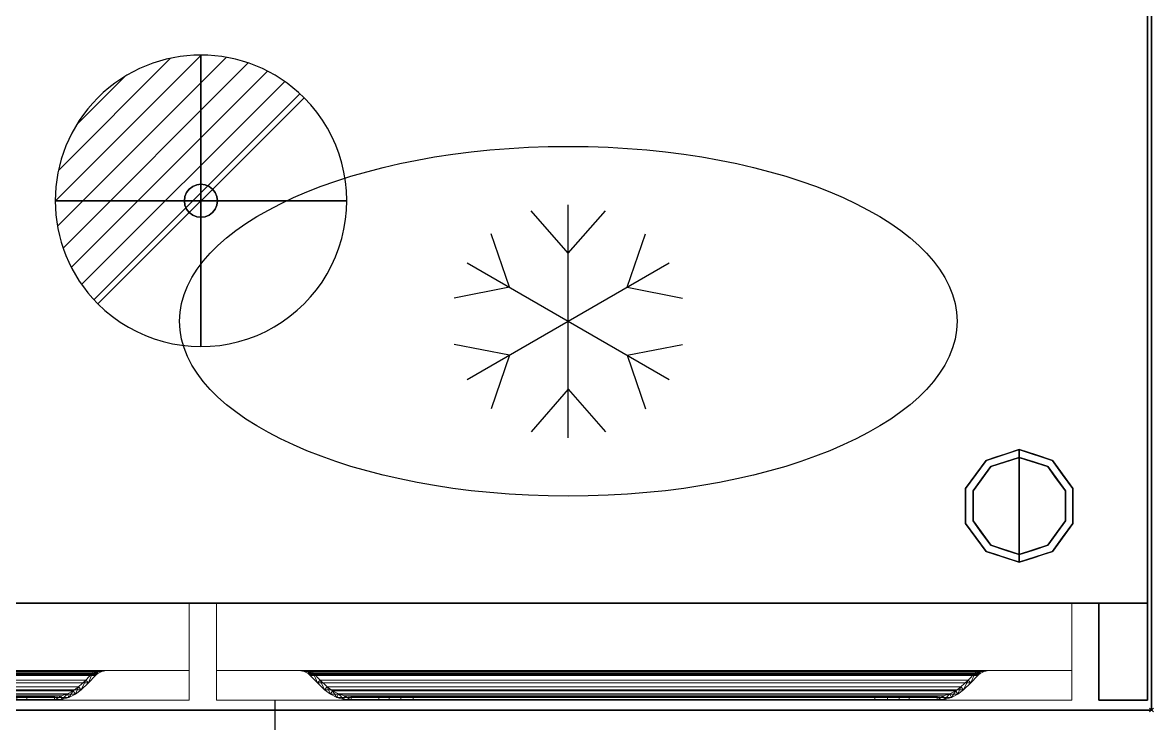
# Model space of a CAD drawing. Header units: millimetres. Extents: x -14 to 2116, y -1098 to 1.
# Drawn here: x 1534 to 2116, y -707 to -346 of the extents above; entities that cross this region are included whole.
import ezdxf

# ---------------------------------------------------------------- set-up
doc = ezdxf.new("R2010")
doc.units = ezdxf.units.MM
doc.header["$PDMODE"] = 3
doc.linetypes.add('NASCOSTA', pattern=[9.525, 6.35, -3.175])
for name, color, linetype in [('IQ_200_2D', 1, 'Continuous'), ('IQ_200_3D', 1, 'Continuous'), ('IQ_204_2D', 7, 'Continuous'), ('IQ_204_3D', 7, 'Continuous'), ('IQ_CON_DRAIN_INT', 7, 'Continuous'), ('IQ_INS_3D', 3, 'Continuous')]:
    doc.layers.add(name, color=color, linetype=linetype)

# ---------------------------------------------------------------- blocks, each defined once
blk = doc.blocks.new('hpp_half_2d')
at = {"layer": 'IQ_204_2D', "linetype": 'NASCOSTA', "ltscale": 10}
for p, q in [((30, 0), (30, -85)), ((410, -85), (410, 0)), ((0, -85), (0, -120)), ((440, -85), (0, -85)), ((440, -120), (440, -85)), ((0, -120), (440, -120)), ((30, -120), (30, -205)), ((410, -205), (410, -120)), ((0, -205), (0, -240)), ((440, -205), (0, -205)), ((440, -240), (440, -205)), ((0, -240), (440, -240))]:
    blk.add_line(p, q, dxfattribs=at)
blk = doc.blocks.new('hpp_half_3d')
at = {"layer": 'IQ_200_3D', "lineweight": 9}
mesh = blk.add_polyface(dxfattribs=at)
corners = [(0, -50, 568.83), (0, -34.6, 626.33), (0, -34.6, 675), (0, 0, 675), (0, 0, 366), (0, -50, 366), (0, -50, 249.83), (0, -34.6, 307.33), (0, -34.6, 356), (0, 0, 356), (0, 0, 47), (0, -50, 47)]
mesh.append_faces([[corners[k] for k in face] for face in [(4, 5, 0, 1), (1, 2, 3, 4), (10, 11, 6, 7), (7, 8, 9, 10)]], dxfattribs={"vtx3": -1})
mesh = blk.add_polyface(dxfattribs=at)
corners = [(440, -50, 366), (0, -50, 366), (0, 0, 366), (440, 0, 366)]
mesh.append_faces([[corners[k] for k in face] for face in [(0, 1, 2, 3)]])
mesh = blk.add_polyface(dxfattribs=at)
corners = [(440, 0, 366), (0, 0, 366), (0, 0, 675), (440, 0, 675)]
mesh.append_faces([[corners[k] for k in face] for face in [(0, 1, 2, 3)]])
mesh = blk.add_polyface(dxfattribs=at)
corners = [(440, 0, 675), (0, 0, 675), (0, -34.6, 675), (440, -34.6, 675)]
mesh.append_faces([[corners[k] for k in face] for face in [(0, 1, 2, 3)]])
mesh = blk.add_polyface(dxfattribs=at)
corners = [(440, -50, 47), (0, -50, 47), (0, 0, 47), (440, 0, 47)]
mesh.append_faces([[corners[k] for k in face] for face in [(0, 1, 2, 3)]])
mesh = blk.add_polyface(dxfattribs=at)
corners = [(440, 0, 47), (0, 0, 47), (0, 0, 356), (440, 0, 356)]
mesh.append_faces([[corners[k] for k in face] for face in [(0, 1, 2, 3)]])
mesh = blk.add_polyface(dxfattribs=at)
corners = [(440, 0, 356), (0, 0, 356), (0, -34.6, 356), (440, -34.6, 356)]
mesh.append_faces([[corners[k] for k in face] for face in [(0, 1, 2, 3)]])
mesh = blk.add_polyface(dxfattribs=at)
corners = [(440, -50, 568.83), (440, -50, 366), (440, 0, 366), (440, 0, 675), (440, -34.6, 675), (440, -34.6, 626.33), (440, -50, 249.83), (440, -50, 47), (440, 0, 47), (440, 0, 356), (440, -34.6, 356), (440, -34.6, 307.33)]
mesh.append_faces([[corners[k] for k in face] for face in [(3, 4, 5, 2), (0, 1, 2, 5), (9, 10, 11, 8), (6, 7, 8, 11)]], dxfattribs={"vtx2": -1})
mesh = blk.add_polyface(dxfattribs=at)
corners = [(440, -34.6, 626.33), (440, -34.6, 675), (0, -34.6, 675), (0, -34.6, 626.33), (48.27, -34.6, 656.6), (47.14, -34.6, 657.73), (44.96, -34.6, 659.62), (42.53, -34.6, 661.17), (39.91, -34.6, 662.35), (400.09, -34.6, 662.35), (397.47, -34.6, 661.17), (395.04, -34.6, 659.62), (392.86, -34.6, 657.73), (391.73, -34.6, 656.6)]
mesh.append_faces([[corners[k] for k in face] for face in [(12, 9, 10, 11)]], dxfattribs={"vtx0": -1})
mesh.append_faces([[corners[k] for k in face] for face in [(13, 0, 9, 12)]], dxfattribs={"vtx0": -1, "vtx1": -1, "vtx2": -1})
mesh.append_faces([[corners[k] for k in face] for face in [(8, 3, 4, 5)]], dxfattribs={"vtx0": -1, "vtx1": -1, "vtx3": -1})
mesh.append_faces([[corners[k] for k in face] for face in [(0, 13, 4, 3), (9, 0, 1)]], dxfattribs={"vtx0": -1, "vtx2": -1})
mesh.append_faces([[corners[k] for k in face] for face in [(2, 3, 8)]], dxfattribs={"vtx1": -1, "vtx2": -1})
mesh.append_faces([[corners[k] for k in face] for face in [(1, 2, 8, 9)]], dxfattribs={"vtx1": -1, "vtx3": -1})
mesh.append_faces([[corners[k] for k in face] for face in [(5, 6, 7, 8)]], dxfattribs={"vtx3": -1})
mesh = blk.add_polyface(dxfattribs=at)
corners = [(440, -34.6, 307.33), (440, -34.6, 356), (0, -34.6, 356), (0, -34.6, 307.33), (48.27, -34.6, 337.6), (47.14, -34.6, 338.73), (44.96, -34.6, 340.62), (42.53, -34.6, 342.17), (39.91, -34.6, 343.35), (400.09, -34.6, 343.35), (397.47, -34.6, 342.17), (395.04, -34.6, 340.62), (392.86, -34.6, 338.73), (391.73, -34.6, 337.6)]
mesh.append_faces([[corners[k] for k in face] for face in [(12, 9, 10, 11)]], dxfattribs={"vtx0": -1})
mesh.append_faces([[corners[k] for k in face] for face in [(13, 0, 9, 12)]], dxfattribs={"vtx0": -1, "vtx1": -1, "vtx2": -1})
mesh.append_faces([[corners[k] for k in face] for face in [(8, 3, 4, 5)]], dxfattribs={"vtx0": -1, "vtx1": -1, "vtx3": -1})
mesh.append_faces([[corners[k] for k in face] for face in [(0, 13, 4, 3), (9, 0, 1)]], dxfattribs={"vtx0": -1, "vtx2": -1})
mesh.append_faces([[corners[k] for k in face] for face in [(2, 3, 8)]], dxfattribs={"vtx1": -1, "vtx2": -1})
mesh.append_faces([[corners[k] for k in face] for face in [(1, 2, 8, 9)]], dxfattribs={"vtx1": -1, "vtx3": -1})
mesh.append_faces([[corners[k] for k in face] for face in [(5, 6, 7, 8)]], dxfattribs={"vtx3": -1})
mesh = blk.add_polyface(dxfattribs=at)
corners = [(440, -34.6, 626.33), (0, -34.6, 626.33), (0, -50, 568.83), (440, -50, 568.83)]
mesh.append_faces([[corners[k] for k in face] for face in [(0, 1, 2, 3)]])
mesh = blk.add_polyface(dxfattribs=at)
corners = [(440, -34.6, 307.33), (0, -34.6, 307.33), (0, -50, 249.83), (440, -50, 249.83)]
mesh.append_faces([[corners[k] for k in face] for face in [(0, 1, 2, 3)]])
mesh = blk.add_polyface(dxfattribs=at)
corners = [(48.27, -37.26, 656.6), (391.73, -37.26, 656.6), (392.27, -36.73, 657.14), (392.86, -36.25, 657.73), (394.95, -35.22, 659.55), (397.4, -34.74, 661.13), (400.09, -34.6, 662.35), (39.91, -34.6, 662.35), (42.6, -34.74, 661.13), (45.05, -35.22, 659.55), (47.14, -36.25, 657.73), (47.73, -36.73, 657.14)]
mesh.append_faces([[corners[k] for k in face] for face in [(8, 5, 6, 7)]], dxfattribs={"vtx0": -1})
mesh.append_faces([[corners[k] for k in face] for face in [(9, 4, 5, 8), (4, 9, 10, 3), (11, 2, 3, 10)]], dxfattribs={"vtx0": -1, "vtx2": -1})
mesh.append_faces([[corners[k] for k in face] for face in [(0, 1, 2, 11)]], dxfattribs={"vtx2": -1})
mesh = blk.add_polyface(dxfattribs=at)
corners = [(39.91, -34.6, 662.35), (42.53, -34.6, 661.17), (44.96, -34.6, 659.62), (47.14, -34.6, 657.73), (47.14, -36.25, 657.73), (45.05, -35.22, 659.55), (42.6, -34.74, 661.13), (47.14, -35.09, 657.73), (41, -34.66, 661.86), (41.02, -34.6, 661.85)]
mesh.append_faces([[corners[k] for k in face] for face in [(7, 2, 3)]], dxfattribs={"vtx0": -1})
mesh.append_faces([[corners[k] for k in face] for face in [(5, 2, 7)]], dxfattribs={"vtx0": -1, "vtx1": -1, "vtx2": -1})
mesh.append_faces([[corners[k] for k in face] for face in [(6, 1, 2), (1, 6, 8)]], dxfattribs={"vtx0": -1, "vtx2": -1})
mesh.append_faces([[corners[k] for k in face] for face in [(5, 6, 2), (9, 1, 8)]], dxfattribs={"vtx1": -1, "vtx2": -1})
mesh.append_faces([[corners[k] for k in face] for face in [(8, 0, 9), (7, 4, 5)]], dxfattribs={"vtx2": -1})
mesh = blk.add_polyface(dxfattribs=at)
corners = [(39.91, -34.6, 343.35), (42.53, -34.6, 342.17), (44.96, -34.6, 340.62), (47.14, -34.6, 338.73), (47.14, -36.25, 338.73), (45.05, -35.22, 340.55), (42.6, -34.74, 342.13), (47.14, -35.09, 338.73), (41, -34.66, 342.86), (41.02, -34.6, 342.85)]
mesh.append_faces([[corners[k] for k in face] for face in [(7, 2, 3)]], dxfattribs={"vtx0": -1})
mesh.append_faces([[corners[k] for k in face] for face in [(5, 2, 7)]], dxfattribs={"vtx0": -1, "vtx1": -1, "vtx2": -1})
mesh.append_faces([[corners[k] for k in face] for face in [(6, 1, 2), (1, 6, 8)]], dxfattribs={"vtx0": -1, "vtx2": -1})
mesh.append_faces([[corners[k] for k in face] for face in [(5, 6, 2), (9, 1, 8)]], dxfattribs={"vtx1": -1, "vtx2": -1})
mesh.append_faces([[corners[k] for k in face] for face in [(8, 0, 9), (7, 4, 5)]], dxfattribs={"vtx2": -1})
mesh = blk.add_polyface(dxfattribs=at)
corners = [(48.27, -37.26, 337.6), (391.73, -37.26, 337.6), (392.27, -36.73, 338.14), (392.86, -36.25, 338.73), (394.95, -35.22, 340.55), (397.4, -34.74, 342.13), (400.09, -34.6, 343.35), (39.91, -34.6, 343.35), (42.6, -34.74, 342.13), (45.05, -35.22, 340.55), (47.14, -36.25, 338.73), (47.73, -36.73, 338.14)]
mesh.append_faces([[corners[k] for k in face] for face in [(8, 5, 6, 7)]], dxfattribs={"vtx0": -1})
mesh.append_faces([[corners[k] for k in face] for face in [(9, 4, 5, 8), (4, 9, 10, 3), (11, 2, 3, 10)]], dxfattribs={"vtx0": -1, "vtx2": -1})
mesh.append_faces([[corners[k] for k in face] for face in [(0, 1, 2, 11)]], dxfattribs={"vtx2": -1})
mesh = blk.add_polyface(dxfattribs=at)
corners = [(47.14, -34.6, 657.73), (48.27, -34.6, 656.6), (49.03, -35.21, 655.84), (49.73, -35.89, 655.14), (53.3, -39.59, 651.57), (57, -43.16, 647.87), (59.67, -45.22, 645.2), (62.68, -46.75, 642.19), (65.92, -47.68, 638.95), (69.28, -48, 635.59), (83.58, -48, 621.29), (83.58, -50, 621.29), (69.28, -50, 635.59), (65.55, -49.65, 639.32), (61.95, -48.61, 642.92), (58.6, -46.91, 646.27), (55.64, -44.62, 649.23), (51.89, -41.01, 652.98), (48.27, -37.26, 656.6), (47.73, -36.73, 657.14), (47.14, -36.25, 657.73)]
mesh.append_faces([[corners[k] for k in face] for face in [(13, 8, 12), (15, 6, 14), (7, 14, 6), (18, 3, 17), (2, 19, 1)]], dxfattribs={"vtx0": -1, "vtx1": -1})
mesh.append_faces([[corners[k] for k in face] for face in [(12, 8, 9), (7, 13, 14), (2, 18, 19), (1, 19, 20)]], dxfattribs={"vtx0": -1, "vtx2": -1})
mesh.append_faces([[corners[k] for k in face] for face in [(5, 6, 15), (7, 8, 13), (4, 5, 16), (15, 16, 5), (3, 4, 17), (16, 17, 4), (2, 3, 18)]], dxfattribs={"vtx1": -1, "vtx2": -1})
mesh.append_faces([[corners[k] for k in face] for face in [(10, 11, 12, 9), (20, 0, 1)]], dxfattribs={"vtx2": -1})
mesh = blk.add_polyface(dxfattribs=at)
corners = [(47.14, -34.6, 338.73), (48.27, -34.6, 337.6), (49.03, -35.21, 336.84), (49.73, -35.89, 336.14), (53.3, -39.59, 332.57), (57, -43.16, 328.87), (59.67, -45.22, 326.2), (62.68, -46.75, 323.19), (65.92, -47.68, 319.95), (69.28, -48, 316.59), (83.58, -48, 302.29), (83.58, -50, 302.29), (69.28, -50, 316.59), (65.55, -49.65, 320.32), (61.95, -48.61, 323.92), (58.6, -46.91, 327.27), (55.64, -44.62, 330.23), (51.89, -41.01, 333.98), (48.27, -37.26, 337.6), (47.73, -36.73, 338.14), (47.14, -36.25, 338.73)]
mesh.append_faces([[corners[k] for k in face] for face in [(13, 8, 12), (15, 6, 14), (7, 14, 6), (2, 19, 1)]], dxfattribs={"vtx0": -1, "vtx1": -1})
mesh.append_faces([[corners[k] for k in face] for face in [(12, 8, 9), (7, 13, 14), (3, 17, 18, 2), (2, 18, 19), (1, 19, 20)]], dxfattribs={"vtx0": -1, "vtx2": -1})
mesh.append_faces([[corners[k] for k in face] for face in [(5, 6, 15), (7, 8, 13), (15, 16, 5), (3, 4, 17)]], dxfattribs={"vtx1": -1, "vtx2": -1})
mesh.append_faces([[corners[k] for k in face] for face in [(4, 5, 16, 17)]], dxfattribs={"vtx1": -1, "vtx3": -1})
mesh.append_faces([[corners[k] for k in face] for face in [(10, 11, 12, 9), (20, 0, 1)]], dxfattribs={"vtx2": -1})
mesh = blk.add_polyface(dxfattribs=at)
corners = [(390.27, -35.89, 655.14), (49.73, -35.89, 655.14), (49.03, -35.21, 655.84), (48.27, -34.6, 656.6), (391.73, -34.6, 656.6), (390.97, -35.21, 655.84)]
mesh.append_faces([[corners[k] for k in face] for face in [(0, 1, 2, 5), (3, 4, 5, 2)]], dxfattribs={"vtx2": -1})
mesh = blk.add_polyface(dxfattribs=at)
corners = [(390.27, -35.89, 336.14), (49.73, -35.89, 336.14), (49.03, -35.21, 336.84), (48.27, -34.6, 337.6), (391.73, -34.6, 337.6), (390.97, -35.21, 336.84)]
mesh.append_faces([[corners[k] for k in face] for face in [(0, 1, 2, 5), (3, 4, 5, 2)]], dxfattribs={"vtx2": -1})
mesh = blk.add_polyface(dxfattribs=at)
corners = [(391.73, -34.6, 656.6), (392.86, -34.6, 657.73), (392.86, -36.25, 657.73), (392.27, -36.73, 657.14), (391.73, -37.26, 656.6), (388.11, -41.01, 652.98), (384.36, -44.62, 649.23), (381.4, -46.91, 646.27), (378.05, -48.61, 642.92), (374.45, -49.65, 639.32), (370.72, -50, 635.59), (356.42, -50, 621.29), (356.42, -48, 621.29), (370.72, -48, 635.59), (374.08, -47.68, 638.95), (377.32, -46.75, 642.19), (380.33, -45.22, 645.2), (383, -43.16, 647.87), (386.7, -39.59, 651.57), (390.27, -35.89, 655.14), (390.97, -35.21, 655.84)]
mesh.append_faces([[corners[k] for k in face] for face in [(17, 7, 16), (3, 0, 2), (0, 3, 20), (18, 6, 17), (7, 17, 6)]], dxfattribs={"vtx0": -1, "vtx1": -1})
mesh.append_faces([[corners[k] for k in face] for face in [(15, 8, 9), (8, 15, 16), (10, 13, 14), (14, 9, 10), (19, 4, 5)]], dxfattribs={"vtx0": -1, "vtx2": -1})
mesh.append_faces([[corners[k] for k in face] for face in [(7, 8, 16), (14, 15, 9), (3, 4, 20), (5, 6, 18), (18, 19, 5), (19, 20, 4)]], dxfattribs={"vtx1": -1, "vtx2": -1})
mesh.append_faces([[corners[k] for k in face] for face in [(0, 1, 2)]], dxfattribs={"vtx2": -1})
mesh.append_faces([[corners[k] for k in face] for face in [(10, 11, 12, 13)]], dxfattribs={"vtx3": -1})
mesh = blk.add_polyface(dxfattribs=at)
corners = [(391.73, -34.6, 337.6), (392.86, -34.6, 338.73), (392.86, -36.25, 338.73), (392.27, -36.73, 338.14), (391.73, -37.26, 337.6), (388.11, -41.01, 333.98), (384.36, -44.62, 330.23), (381.4, -46.91, 327.27), (378.05, -48.61, 323.92), (374.45, -49.65, 320.32), (370.72, -50, 316.59), (356.42, -50, 302.29), (356.42, -48, 302.29), (370.72, -48, 316.59), (374.08, -47.68, 319.95), (377.32, -46.75, 323.19), (380.33, -45.22, 326.2), (383, -43.16, 328.87), (386.7, -39.59, 332.57), (390.27, -35.89, 336.14), (390.97, -35.21, 336.84)]
mesh.append_faces([[corners[k] for k in face] for face in [(17, 7, 16), (3, 0, 2), (0, 3, 20), (7, 17, 6)]], dxfattribs={"vtx0": -1, "vtx1": -1})
mesh.append_faces([[corners[k] for k in face] for face in [(15, 8, 9), (8, 15, 16), (10, 13, 14), (14, 9, 10), (6, 17, 18, 5)]], dxfattribs={"vtx0": -1, "vtx2": -1})
mesh.append_faces([[corners[k] for k in face] for face in [(7, 8, 16), (14, 15, 9), (3, 4, 20), (18, 19, 5)]], dxfattribs={"vtx1": -1, "vtx2": -1})
mesh.append_faces([[corners[k] for k in face] for face in [(4, 5, 19, 20)]], dxfattribs={"vtx1": -1, "vtx3": -1})
mesh.append_faces([[corners[k] for k in face] for face in [(0, 1, 2)]], dxfattribs={"vtx2": -1})
mesh.append_faces([[corners[k] for k in face] for face in [(10, 11, 12, 13)]], dxfattribs={"vtx3": -1})
mesh = blk.add_polyface(dxfattribs=at)
corners = [(392.86, -34.6, 657.73), (395.04, -34.6, 659.62), (397.47, -34.6, 661.17), (400.09, -34.6, 662.35), (397.4, -34.74, 661.13), (394.95, -35.22, 659.55), (392.86, -36.25, 657.73), (399, -34.66, 661.86), (392.86, -35.09, 657.73), (398.98, -34.6, 661.85)]
mesh.append_faces([[corners[k] for k in face] for face in [(1, 8, 0), (8, 5, 6)]], dxfattribs={"vtx0": -1})
mesh.append_faces([[corners[k] for k in face] for face in [(5, 8, 1)]], dxfattribs={"vtx0": -1, "vtx1": -1, "vtx2": -1})
mesh.append_faces([[corners[k] for k in face] for face in [(7, 2, 9)]], dxfattribs={"vtx0": -1, "vtx2": -1})
mesh.append_faces([[corners[k] for k in face] for face in [(1, 2, 4), (7, 4, 2), (4, 5, 1)]], dxfattribs={"vtx1": -1, "vtx2": -1})
mesh.append_faces([[corners[k] for k in face] for face in [(9, 3, 7)]], dxfattribs={"vtx2": -1})
mesh = blk.add_polyface(dxfattribs=at)
corners = [(392.86, -34.6, 338.73), (395.04, -34.6, 340.62), (397.47, -34.6, 342.17), (400.09, -34.6, 343.35), (397.4, -34.74, 342.13), (394.95, -35.22, 340.55), (392.86, -36.25, 338.73), (399, -34.66, 342.86), (392.86, -35.09, 338.73), (398.98, -34.6, 342.85)]
mesh.append_faces([[corners[k] for k in face] for face in [(1, 8, 0), (8, 5, 6)]], dxfattribs={"vtx0": -1})
mesh.append_faces([[corners[k] for k in face] for face in [(5, 8, 1)]], dxfattribs={"vtx0": -1, "vtx1": -1, "vtx2": -1})
mesh.append_faces([[corners[k] for k in face] for face in [(7, 2, 9)]], dxfattribs={"vtx0": -1, "vtx2": -1})
mesh.append_faces([[corners[k] for k in face] for face in [(1, 2, 4), (7, 4, 2), (4, 5, 1)]], dxfattribs={"vtx1": -1, "vtx2": -1})
mesh.append_faces([[corners[k] for k in face] for face in [(9, 3, 7)]], dxfattribs={"vtx2": -1})
mesh = blk.add_polyface(dxfattribs=at)
corners = [(391.73, -37.26, 656.6), (48.27, -37.26, 656.6), (51.89, -41.01, 652.98), (55.64, -44.62, 649.23), (384.36, -44.62, 649.23), (388.11, -41.01, 652.98)]
mesh.append_faces([[corners[k] for k in face] for face in [(0, 1, 2, 5), (3, 4, 5, 2)]], dxfattribs={"vtx2": -1})
mesh = blk.add_polyface(dxfattribs=at)
corners = [(391.73, -37.26, 337.6), (48.27, -37.26, 337.6), (51.89, -41.01, 333.98), (55.64, -44.62, 330.23), (384.36, -44.62, 330.23), (388.11, -41.01, 333.98)]
mesh.append_faces([[corners[k] for k in face] for face in [(0, 1, 2, 5), (3, 4, 5, 2)]], dxfattribs={"vtx2": -1})
mesh = blk.add_polyface(dxfattribs=at)
corners = [(383, -43.16, 647.87), (57, -43.16, 647.87), (53.3, -39.59, 651.57), (49.73, -35.89, 655.14), (390.27, -35.89, 655.14), (386.7, -39.59, 651.57)]
mesh.append_faces([[corners[k] for k in face] for face in [(0, 1, 2, 5), (3, 4, 5, 2)]], dxfattribs={"vtx2": -1})
mesh = blk.add_polyface(dxfattribs=at)
corners = [(383, -43.16, 328.87), (57, -43.16, 328.87), (53.3, -39.59, 332.57), (49.73, -35.89, 336.14), (390.27, -35.89, 336.14), (386.7, -39.59, 332.57)]
mesh.append_faces([[corners[k] for k in face] for face in [(0, 1, 2, 5), (3, 4, 5, 2)]], dxfattribs={"vtx2": -1})
mesh = blk.add_polyface(dxfattribs=at)
corners = [(384.36, -44.62, 649.23), (55.64, -44.62, 649.23), (58.6, -46.91, 646.27), (61.95, -48.61, 642.92), (65.55, -49.65, 639.32), (69.28, -50, 635.59), (370.72, -50, 635.59), (374.45, -49.65, 639.32), (378.05, -48.61, 642.92), (381.4, -46.91, 646.27)]
mesh.append_faces([[corners[k] for k in face] for face in [(7, 4, 5, 6)]], dxfattribs={"vtx0": -1})
mesh.append_faces([[corners[k] for k in face] for face in [(9, 2, 3, 8), (4, 7, 8, 3)]], dxfattribs={"vtx0": -1, "vtx2": -1})
mesh.append_faces([[corners[k] for k in face] for face in [(0, 1, 2, 9)]], dxfattribs={"vtx2": -1})
mesh = blk.add_polyface(dxfattribs=at)
corners = [(384.36, -44.62, 330.23), (55.64, -44.62, 330.23), (58.6, -46.91, 327.27), (61.95, -48.61, 323.92), (65.55, -49.65, 320.32), (69.28, -50, 316.59), (370.72, -50, 316.59), (374.45, -49.65, 320.32), (378.05, -48.61, 323.92), (381.4, -46.91, 327.27)]
mesh.append_faces([[corners[k] for k in face] for face in [(7, 4, 5, 6)]], dxfattribs={"vtx0": -1})
mesh.append_faces([[corners[k] for k in face] for face in [(9, 2, 3, 8), (4, 7, 8, 3)]], dxfattribs={"vtx0": -1, "vtx2": -1})
mesh.append_faces([[corners[k] for k in face] for face in [(0, 1, 2, 9)]], dxfattribs={"vtx2": -1})
mesh = blk.add_polyface(dxfattribs=at)
corners = [(370.72, -48, 635.59), (69.28, -48, 635.59), (65.92, -47.68, 638.95), (62.68, -46.75, 642.19), (59.67, -45.22, 645.2), (57, -43.16, 647.87), (383, -43.16, 647.87), (380.33, -45.22, 645.2), (377.32, -46.75, 642.19), (374.08, -47.68, 638.95)]
mesh.append_faces([[corners[k] for k in face] for face in [(2, 9, 0, 1)]], dxfattribs={"vtx0": -1})
mesh.append_faces([[corners[k] for k in face] for face in [(9, 2, 3, 8), (4, 7, 8, 3)]], dxfattribs={"vtx0": -1, "vtx2": -1})
mesh.append_faces([[corners[k] for k in face] for face in [(5, 6, 7, 4)]], dxfattribs={"vtx2": -1})
mesh = blk.add_polyface(dxfattribs=at)
corners = [(370.72, -48, 316.59), (69.28, -48, 316.59), (65.92, -47.68, 319.95), (62.68, -46.75, 323.19), (59.67, -45.22, 326.2), (57, -43.16, 328.87), (383, -43.16, 328.87), (380.33, -45.22, 326.2), (377.32, -46.75, 323.19), (374.08, -47.68, 319.95)]
mesh.append_faces([[corners[k] for k in face] for face in [(2, 9, 0, 1)]], dxfattribs={"vtx0": -1})
mesh.append_faces([[corners[k] for k in face] for face in [(9, 2, 3, 8), (4, 7, 8, 3)]], dxfattribs={"vtx0": -1, "vtx2": -1})
mesh.append_faces([[corners[k] for k in face] for face in [(5, 6, 7, 4)]], dxfattribs={"vtx2": -1})
mesh = blk.add_polyface(dxfattribs=at)
corners = [(440, -50, 568.83), (0, -50, 568.83), (0, -50, 366), (440, -50, 366)]
mesh.append_faces([[corners[k] for k in face] for face in [(0, 1, 2, 3)]])
mesh = blk.add_polyface(dxfattribs=at)
corners = [(440, -50, 249.83), (0, -50, 249.83), (0, -50, 47), (440, -50, 47)]
mesh.append_faces([[corners[k] for k in face] for face in [(0, 1, 2, 3)]])
mesh = blk.add_polyface(dxfattribs=at)
corners = [(338.74, -48, 613.97), (101.26, -48, 613.97), (94.79, -48, 614.82), (88.76, -48, 617.32), (83.58, -48, 621.29), (69.28, -48, 635.59), (370.72, -48, 635.59), (356.42, -48, 621.29), (351.24, -48, 617.32), (345.21, -48, 614.82)]
mesh.append_faces([[corners[k] for k in face] for face in [(4, 2, 3)]], dxfattribs={"vtx0": -1})
mesh.append_faces([[corners[k] for k in face] for face in [(1, 5, 0)]], dxfattribs={"vtx0": -1, "vtx1": -1})
mesh.append_faces([[corners[k] for k in face] for face in [(6, 7, 0, 5)]], dxfattribs={"vtx1": -1, "vtx2": -1})
mesh.append_faces([[corners[k] for k in face] for face in [(1, 2, 4, 5)]], dxfattribs={"vtx1": -1, "vtx3": -1})
mesh.append_faces([[corners[k] for k in face] for face in [(8, 9, 0, 7)]], dxfattribs={"vtx2": -1})
mesh = blk.add_polyface(dxfattribs=at)
corners = [(338.74, -48, 294.97), (101.26, -48, 294.97), (94.79, -48, 295.82), (88.76, -48, 298.32), (83.58, -48, 302.29), (69.28, -48, 316.59), (370.72, -48, 316.59), (356.42, -48, 302.29), (351.24, -48, 298.32), (345.21, -48, 295.82)]
mesh.append_faces([[corners[k] for k in face] for face in [(4, 2, 3)]], dxfattribs={"vtx0": -1})
mesh.append_faces([[corners[k] for k in face] for face in [(1, 5, 0)]], dxfattribs={"vtx0": -1, "vtx1": -1})
mesh.append_faces([[corners[k] for k in face] for face in [(6, 7, 0, 5)]], dxfattribs={"vtx1": -1, "vtx2": -1})
mesh.append_faces([[corners[k] for k in face] for face in [(1, 2, 4, 5)]], dxfattribs={"vtx1": -1, "vtx3": -1})
mesh.append_faces([[corners[k] for k in face] for face in [(8, 9, 0, 7)]], dxfattribs={"vtx2": -1})
mesh = blk.add_polyface(dxfattribs=at)
corners = [(370.72, -50, 635.59), (69.28, -50, 635.59), (83.58, -50, 621.29), (88.76, -50, 617.32), (94.79, -50, 614.82), (101.26, -50, 613.97), (338.74, -50, 613.97), (345.21, -50, 614.82), (351.24, -50, 617.32), (356.42, -50, 621.29)]
mesh.append_faces([[corners[k] for k in face] for face in [(6, 9, 0, 5)]], dxfattribs={"vtx0": -1, "vtx2": -1})
mesh.append_faces([[corners[k] for k in face] for face in [(1, 2, 5, 0)]], dxfattribs={"vtx1": -1, "vtx2": -1})
mesh.append_faces([[corners[k] for k in face] for face in [(7, 8, 9, 6), (3, 4, 5, 2)]], dxfattribs={"vtx2": -1})
mesh = blk.add_polyface(dxfattribs=at)
corners = [(370.72, -50, 316.59), (69.28, -50, 316.59), (83.58, -50, 302.29), (88.76, -50, 298.32), (94.79, -50, 295.82), (101.26, -50, 294.97), (338.74, -50, 294.97), (345.21, -50, 295.82), (351.24, -50, 298.32), (356.42, -50, 302.29)]
mesh.append_faces([[corners[k] for k in face] for face in [(6, 9, 0, 5)]], dxfattribs={"vtx0": -1, "vtx2": -1})
mesh.append_faces([[corners[k] for k in face] for face in [(1, 2, 5, 0)]], dxfattribs={"vtx1": -1, "vtx2": -1})
mesh.append_faces([[corners[k] for k in face] for face in [(7, 8, 9, 6), (3, 4, 5, 2)]], dxfattribs={"vtx2": -1})
mesh = blk.add_polyface(dxfattribs=at)
corners = [(83.58, -50, 621.29), (83.58, -48, 621.29), (88.76, -48, 617.32), (94.79, -48, 614.82), (101.26, -48, 613.97), (101.26, -50, 613.97), (94.79, -50, 614.82), (88.76, -50, 617.32)]
mesh.append_faces([[corners[k] for k in face] for face in [(2, 7, 0, 1)]], dxfattribs={"vtx0": -1})
mesh.append_faces([[corners[k] for k in face] for face in [(3, 6, 7, 2)]], dxfattribs={"vtx0": -1, "vtx2": -1})
mesh.append_faces([[corners[k] for k in face] for face in [(4, 5, 6, 3)]], dxfattribs={"vtx2": -1})
mesh = blk.add_polyface(dxfattribs=at)
corners = [(83.58, -50, 302.29), (83.58, -48, 302.29), (88.76, -48, 298.32), (94.79, -48, 295.82), (101.26, -48, 294.97), (101.26, -50, 294.97), (94.79, -50, 295.82), (88.76, -50, 298.32)]
mesh.append_faces([[corners[k] for k in face] for face in [(2, 7, 0, 1)]], dxfattribs={"vtx0": -1})
mesh.append_faces([[corners[k] for k in face] for face in [(3, 6, 7, 2)]], dxfattribs={"vtx0": -1, "vtx2": -1})
mesh.append_faces([[corners[k] for k in face] for face in [(4, 5, 6, 3)]], dxfattribs={"vtx2": -1})
mesh = blk.add_polyface(dxfattribs=at)
corners = [(338.74, -48, 613.97), (338.74, -50, 613.97), (101.26, -50, 613.97), (101.26, -48, 613.97)]
mesh.append_faces([[corners[k] for k in face] for face in [(0, 1, 2, 3)]])
mesh = blk.add_polyface(dxfattribs=at)
corners = [(338.74, -48, 294.97), (338.74, -50, 294.97), (101.26, -50, 294.97), (101.26, -48, 294.97)]
mesh.append_faces([[corners[k] for k in face] for face in [(0, 1, 2, 3)]])
mesh = blk.add_polyface(dxfattribs=at)
corners = [(356.42, -48, 621.29), (356.42, -50, 621.29), (351.24, -50, 617.32), (345.21, -50, 614.82), (338.74, -50, 613.97), (338.74, -48, 613.97), (345.21, -48, 614.82), (351.24, -48, 617.32)]
mesh.append_faces([[corners[k] for k in face] for face in [(6, 3, 4, 5)]], dxfattribs={"vtx0": -1})
mesh.append_faces([[corners[k] for k in face] for face in [(7, 2, 3, 6)]], dxfattribs={"vtx0": -1, "vtx2": -1})
mesh.append_faces([[corners[k] for k in face] for face in [(0, 1, 2, 7)]], dxfattribs={"vtx2": -1})
mesh = blk.add_polyface(dxfattribs=at)
corners = [(356.42, -48, 302.29), (356.42, -50, 302.29), (351.24, -50, 298.32), (345.21, -50, 295.82), (338.74, -50, 294.97), (338.74, -48, 294.97), (345.21, -48, 295.82), (351.24, -48, 298.32)]
mesh.append_faces([[corners[k] for k in face] for face in [(6, 3, 4, 5)]], dxfattribs={"vtx0": -1})
mesh.append_faces([[corners[k] for k in face] for face in [(7, 2, 3, 6)]], dxfattribs={"vtx0": -1, "vtx2": -1})
mesh.append_faces([[corners[k] for k in face] for face in [(0, 1, 2, 7)]], dxfattribs={"vtx2": -1})
blk = doc.blocks.new('ice_ref')
at = {"layer": 'IQ_204_2D'}
for p, q in [((0, -60), (0, 60)), ((0, 35), (-19.12, 56.87)), ((0, 35), (19.12, 56.87)), ((-30.31, 17.5), (-39.7, 44.99)), ((30.31, 17.5), (39.7, 44.99)), ((-51.96, -30), (51.96, 30)), ((-51.96, 30), (51.96, -30)), ((-30.31, 17.5), (-58.81, 11.88)), ((30.31, 17.5), (58.81, 11.88)), ((-30.31, -17.5), (-58.81, -11.88)), ((30.31, -17.5), (58.81, -11.88)), ((-30.31, -17.5), (-39.7, -44.99)), ((30.31, -17.5), (39.7, -44.99)), ((0, -35), (-19.12, -56.87)), ((0, -35), (19.12, -56.87))]:
    blk.add_line(p, q, dxfattribs=at)
blk.add_ellipse((0, 0), major_axis=(-200, 0), ratio=0.45, dxfattribs=at)
blk = doc.blocks.new('*X2297')
at = {"color": 0}
for p, q in [((313.993, 2209.039), (321.505, 2216.552)), ((314.108, 2207.74), (322.804, 2216.436)), ((314.158, 2210.619), (319.926, 2216.386)), ((314.399, 2206.617), (323.928, 2216.145)), ((314.821, 2205.625), (324.919, 2215.723)), ((315.101, 2212.976), (317.568, 2215.443)), ((315.354, 2204.743), (325.801, 2215.191)), ((315.985, 2203.96), (326.584, 2214.559))]:
    blk.add_line(p, q, dxfattribs=at)
blk = doc.blocks.new('drain')
blk.add_line((-2.121, -2.121), (2.121, 2.121))
at = {"extrusion": (-1, 0, 0)}
blk.add_line((0, 2.121, -2.121), (0, -2.121, 2.121), dxfattribs=at)
at = {"extrusion": (0, -1, 0)}
blk.add_line((-2.121, 0, -2.121), (2.121, 0, 2.121), dxfattribs=at)
at = {"extrusion": (-1, 0, 0)}
for start, end in [(45, 225), (225, 45)]:
    blk.add_arc((0, 0), 3, start, end, dxfattribs=at)
for start, end in [(45, 225), (225, 45)]:
    blk.add_arc((0, 0), 3, start, end)
at = {"extrusion": (0, -1, 0)}
for start, end in [(45, 225), (225, 45)]:
    blk.add_arc((0, 0), 3, start, end, dxfattribs=at)
at = {"xscale": 0.4000000000000909, "yscale": 0.4000000000000909, "zscale": 0.4000000000000909}
blk.add_blockref('*X2297', (-128.597, -883.621), dxfattribs=at)
at = {"extrusion": (-1, 0, 0), "xscale": 0.3999999999999773, "yscale": 0.3999999999999773, "zscale": 0.3999999999999773}
blk.add_blockref('*X2297', (-128.597, -883.621), dxfattribs=at)
at = {"extrusion": (0, -1, 0), "xscale": 0.4000000000000909, "yscale": 0.4000000000000909, "zscale": 0.4000000000000909}
blk.add_blockref('*X2297', (-128.597, -883.621), dxfattribs=at)
blk = doc.blocks.new('iq_con_drain3d')
at = {"layer": 'IQ_204_3D'}
for points, invisible_edges in [([(-8.5, 0, -40), (-8.21, 2.2, -40), (-7.36, 4.25, -40), (-6.01, 6.01, -40)], 8), ([(6.01, 6.01, -40), (7.36, 4.25, -40), (-6.01, -6.01, -40), (-8.5, 0, -40)], 14), ([(-6.01, 6.01, -40), (-7.36, 4.25, -40), (-7.36, 4.25), (-6.01, 6.01)], 10), ([(0, 8.5, -40), (-6.01, 6.01, -40), (-4.25, 7.36, -40), (-2.2, 8.21, -40)], 1), ([(-4.25, 7.36, -40), (-6.01, 6.01, -40), (-6.01, 6.01), (-4.25, 7.36)], 10), ([(-2.2, 8.21, -40), (-4.25, 7.36, -40), (-4.25, 7.36), (-2.2, 8.21)], 10), ([(0, 8.5, -40), (-2.2, 8.21, -40), (-2.2, 8.21), (0, 8.5)], 10), ([(0, 8.5, -40), (2.2, 8.21, -40), (4.25, 7.36, -40), (6.01, 6.01, -40)], 8), ([(0, 8.5), (2.2, 8.21), (2.2, 8.21, -40), (0, 8.5, -40)], 10), ([(4.25, 7.36, -40), (2.2, 8.21, -40), (2.2, 8.21), (4.25, 7.36)], 10), ([(6.01, 6.01, -40), (4.25, 7.36, -40), (4.25, 7.36), (6.01, 6.01)], 10), ([(7.36, 4.25, -40), (6.01, 6.01, -40), (6.01, 6.01), (7.36, 4.25)], 10), ([(-8.5, 0), (-8.21, 2.2), (-8.21, 2.2, -40), (-8.5, 0, -40)], 2), ([(-8.5, 0, -40), (-6.01, -6.01, -40), (-7.36, -4.25, -40), (-8.21, -2.2, -40)], 1), ([(-8.5, 0, -40), (-8.21, -2.2, -40), (-8.21, -2.2), (-8.5, 0)], 2), ([(-7.36, 4.25, -40), (-8.21, 2.2, -40), (-8.21, 2.2), (-7.36, 4.25)], 10), ([(8.5, 0, -40), (6.01, -6.01, -40), (7.36, 4.25, -40), (8.21, 2.2, -40)], 3), ([(8.5, 0, -40), (8.21, -2.2, -40), (7.36, -4.25, -40), (6.01, -6.01, -40)], 8), ([(8.21, 2.2, -40), (7.36, 4.25, -40), (7.36, 4.25), (8.21, 2.2)], 10), ([(8.5, 0, -40), (8.21, 2.2, -40), (8.21, 2.2), (8.5, 0)], 2), ([(8.5, 0), (8.21, -2.2), (8.21, -2.2, -40), (8.5, 0, -40)], 2), ([(-8.21, -2.2, -40), (-7.36, -4.25, -40), (-7.36, -4.25), (-8.21, -2.2)], 10), ([(-7.36, -4.25, -40), (-6.01, -6.01, -40), (-6.01, -6.01), (-7.36, -4.25)], 10), ([(6.01, -6.01, -40), (7.36, -4.25, -40), (7.36, -4.25), (6.01, -6.01)], 10), ([(7.36, -4.25, -40), (8.21, -2.2, -40), (8.21, -2.2), (7.36, -4.25)], 10), ([(0, -8.5, -40), (-2.2, -8.21, -40), (-4.25, -7.36, -40), (-6.01, -6.01, -40)], 8), ([(-6.01, -6.01, -40), (-4.25, -7.36, -40), (-4.25, -7.36), (-6.01, -6.01)], 10), ([(-4.25, -7.36, -40), (-2.2, -8.21, -40), (-2.2, -8.21), (-4.25, -7.36)], 10), ([(0, -8.5), (-2.2, -8.21), (-2.2, -8.21, -40), (0, -8.5, -40)], 10), ([(4.25, -7.36, -40), (2.2, -8.21, -40), (0, -8.5, -40), (6.01, -6.01, -40)], 4), ([(0, -8.5, -40), (2.2, -8.21, -40), (2.2, -8.21), (0, -8.5)], 10), ([(2.2, -8.21, -40), (4.25, -7.36, -40), (4.25, -7.36), (2.2, -8.21)], 10), ([(4.25, -7.36, -40), (6.01, -6.01, -40), (6.01, -6.01), (4.25, -7.36)], 10)]:
    blk.add_3dface(points, dxfattribs=dict(at, invisible_edges=invisible_edges))

msp = doc.modelspace()

# ---------------------------------------------------------------- linework, layer by layer
at = {"layer": 'IQ_200_2D'}
msp.add_lwpolyline([(0, 0), (2115, 0), (2115, -700), (0, -700)], close=True, dxfattribs=at)
at = {"layer": 'IQ_200_3D'}
for points in [[(2115, -700, 850), (0, -700, 850), (0, 0, 850), (2115, 0, 850)], [(2115, 0, 900), (0, 0, 900), (0, -700, 900), (2115, -700, 900)], [(2113, -645, 150), (2, -645, 150), (2, 0, 150), (2113, 0, 150)], [(2115, -700, 850), (2115, 0, 850), (2115, 0, 900), (2115, -700, 900)], [(2113, -645, 198), (2113, -695, 198), (2088, -695, 198), (2088, -645, 198)], [(2088, -645, 850), (2088, -645, 198), (2088, -695, 198), (2088, -695, 850)], [(2088, -695, 850), (2088, -695, 198), (2113, -695, 198), (2113, -695, 850)], [(2115, -700, 900), (0, -700, 900), (0, -700, 850), (2115, -700, 850)]]:
    msp.add_3dface(points, dxfattribs=at)
for points, invisible_edges in [([(2113, -645, 198), (2113, 0, 850), (2113, -695, 850), (2113, -695, 198)], 1), ([(2113, 0, 150), (2113, 0, 850), (2113, -645, 198), (2113, -645, 150)], 2), ([(27, -645, 198), (2, -645, 198), (2, -645, 150), (2113, -645, 150)], 8), ([(2113, -645, 150), (2113, -645, 198), (2088, -645, 198), (27, -645, 198)], 12), ([(2088, -645, 198), (2088, -645, 850), (27, -645, 850), (27, -645, 198)], 8), ([(2088, -645, 198), (2088, -645, 850), (27, -645, 850), (27, -645, 198)], 4)]:
    msp.add_3dface(points, dxfattribs=dict(at, invisible_edges=invisible_edges))
at = {"layer": 'IQ_204_2D', "linetype": 'NASCOSTA', "ltscale": 10}
msp.add_line((2, -645), (2113, -645), dxfattribs=at)
at = {"layer": 'IQ_204_2D', "color": 7, "linetype": 'NASCOSTA', "ltscale": 10}
msp.add_lwpolyline([(2, 0), (2113, 0), (2113, -645), (2, -645)], close=True, dxfattribs=at)
at = {"layer": 'IQ_204_3D'}
for points, invisible_edges in [([(2047, -570), (2047, -595), (2023.22, -587.27), (2032.31, -574.77)], 2), ([(2047, -566, 25), (2047, -570, 25), (2032.31, -574.77, 25), (2029.95, -571.54, 25)], 4), ([(2038.48, -568.77, 150), (2038.48, -568.77, 150), (2034.92, -569.93, 25), (2029.95, -571.54, 150)], 6), ([(2029.95, -571.54, 25), (2029.95, -571.54, 25), (2029.95, -571.54, 150), (2034.92, -569.93, 25)], 6), ([(2038.48, -568.77, 150), (2038.48, -568.77, 150), (2039.88, -568.31, 25), (2034.92, -569.93, 25)], 11), ([(2038.48, -568.77, 150), (2038.48, -568.77, 150), (2047, -566, 150), (2039.88, -568.31, 25)], 13), ([(2039.65, -572.39, 25), (2039.65, -572.39, 25), (2047, -570, 25), (2039.87, -572.32)], 13), ([(2047, -570, 25), (2047, -570, 25), (2047, -570), (2039.87, -572.32)], 9), ([(2047, -566, 150), (2047, -566, 150), (2047, -566, 25), (2039.88, -568.31, 25)], 9), ([(2055.52, -568.77, 150), (2055.52, -568.77, 25), (2047, -566, 25), (2047, -566, 150)], 1), ([(2047, -566, 25), (2064.05, -571.54, 25), (2061.69, -574.77, 25), (2047, -570, 25)], 2), ([(2047, -570), (2047, -570, 25), (2054.35, -572.39, 25), (2054.35, -572.39)], 4), ([(2070.78, -587.27), (2047, -595), (2047, -570), (2061.69, -574.77)], 1), ([(2064.05, -571.54, 25), (2055.52, -568.77, 25), (2055.52, -568.77, 150), (2064.05, -571.54, 150)], 10), ([(2029.95, -571.54, 25), (2032.31, -574.77, 25), (2023.22, -587.27, 25), (2019.42, -586.04, 25)], 5), ([(2024.69, -578.79, 150), (2029.95, -571.54, 150), (2029.95, -571.54, 25), (2024.69, -578.79, 25)], 10), ([(2032.31, -574.77, 25), (2032.31, -574.77), (2027.76, -581.02), (2027.76, -581.02, 25)], 5), ([(2039.87, -572.32), (2039.87, -572.32), (2032.31, -574.77), (2039.65, -572.39, 25)], 13), ([(2032.31, -574.77, 25), (2032.31, -574.77, 25), (2039.65, -572.39, 25), (2032.31, -574.77)], 13), ([(2054.35, -572.39), (2054.35, -572.39, 25), (2061.69, -574.77, 25), (2061.69, -574.77)], 5), ([(2064.05, -571.54, 25), (2074.58, -586.04, 25), (2070.78, -587.27, 25), (2061.69, -574.77, 25)], 10), ([(2061.69, -574.77), (2061.69, -574.77, 25), (2066.24, -581.02, 25), (2066.24, -581.02)], 5), ([(2064.05, -571.54, 150), (2069.31, -578.79, 150), (2069.31, -578.79, 25), (2064.05, -571.54, 25)], 10), ([(2024.69, -578.79, 25), (2019.42, -586.04, 25), (2019.42, -586.04, 150), (2024.69, -578.79, 150)], 10), ([(2027.76, -581.02, 25), (2027.76, -581.02), (2023.22, -587.27), (2023.22, -587.27, 25)], 5), ([(2066.24, -581.02), (2066.24, -581.02, 25), (2070.78, -587.27, 25), (2070.78, -587.27)], 5), ([(2069.31, -578.79, 150), (2074.58, -586.04, 150), (2074.58, -586.04, 25), (2069.31, -578.79, 25)], 10), ([(2019.42, -595, 150), (2019.42, -586.04, 150), (2019.42, -586.04, 25), (2019.42, -595, 25)], 10), ([(2019.42, -586.04, 25), (2023.22, -587.27, 25), (2023.22, -602.73, 25), (2019.42, -603.96, 25)], 5), ([(2023.22, -587.27), (2023.22, -595), (2023.22, -602.73, 25), (2023.22, -595, 25)], 10), ([(2023.22, -595, 25), (2023.22, -595, 25), (2023.22, -587.27, 25), (2023.22, -587.27)], 13), ([(2023.22, -587.27), (2023.22, -587.27), (2047, -595), (2023.22, -602.73)], 6), ([(2047, -595), (2047, -595), (2070.78, -587.27), (2070.78, -602.73)], 11), ([(2074.58, -586.04, 25), (2074.58, -603.96, 25), (2070.78, -602.73, 25), (2070.78, -587.27, 25)], 10), ([(2070.78, -587.27), (2070.78, -587.27, 25), (2070.78, -595, 25), (2070.78, -595)], 5), ([(2074.58, -595, 25), (2074.58, -586.04, 25), (2074.58, -586.04, 150), (2074.58, -595, 150)], 10), ([(2019.42, -595, 25), (2019.42, -603.96, 25), (2019.42, -603.96, 150), (2019.42, -595, 150)], 10), ([(2023.22, -602.73, 25), (2023.22, -602.73, 25), (2023.22, -595), (2023.22, -602.73)], 11), ([(2023.22, -602.73), (2047, -595), (2047, -620), (2032.31, -615.23)], 1), ([(2047, -620), (2047, -595), (2070.78, -602.73), (2061.69, -615.23)], 2), ([(2070.78, -595), (2070.78, -595, 25), (2070.78, -602.73, 25), (2070.78, -602.73)], 5), ([(2074.58, -603.96, 25), (2074.58, -595, 25), (2074.58, -595, 150), (2074.58, -603.96, 150)], 10), ([(2023.22, -602.73, 25), (2032.31, -615.23, 25), (2029.95, -618.46, 25), (2019.42, -603.96, 25)], 10), ([(2019.42, -603.96, 25), (2024.69, -611.21, 25), (2024.69, -611.21, 150), (2019.42, -603.96, 150)], 10), ([(2023.22, -602.73, 25), (2023.22, -602.73), (2027.76, -608.98), (2027.76, -608.98, 25)], 5), ([(2070.78, -602.73, 25), (2074.58, -603.96, 25), (2064.05, -618.46, 25), (2061.69, -615.23, 25)], 5), ([(2066.24, -608.98), (2070.78, -602.73), (2070.78, -602.73, 25), (2066.24, -608.98, 25)], 10), ([(2074.58, -603.96, 150), (2069.31, -611.21, 150), (2069.31, -611.21, 25), (2074.58, -603.96, 25)], 10), ([(2032.31, -615.23), (2032.31, -615.23, 25), (2027.76, -608.98, 25), (2027.76, -608.98)], 5), ([(2061.69, -615.23), (2066.24, -608.98), (2066.24, -608.98, 25), (2061.69, -615.23, 25)], 10), ([(2024.69, -611.21, 25), (2029.95, -618.46, 25), (2029.95, -618.46, 150), (2024.69, -611.21, 150)], 10), ([(2032.31, -615.23, 25), (2047, -620, 25), (2047, -624, 25), (2029.95, -618.46, 25)], 8), ([(2032.31, -615.23), (2032.31, -615.23), (2039.65, -617.61, 25), (2032.31, -615.23, 25)], 11), ([(2039.87, -617.68), (2039.87, -617.68), (2039.65, -617.61, 25), (2032.31, -615.23)], 6), ([(2061.69, -615.23, 25), (2064.05, -618.46, 25), (2047, -624, 25), (2047, -620, 25)], 1), ([(2054.13, -617.68), (2054.13, -617.68), (2061.69, -615.23), (2054.35, -617.61, 25)], 13), ([(2061.69, -615.23, 25), (2061.69, -615.23, 25), (2054.35, -617.61, 25), (2061.69, -615.23)], 13), ([(2064.05, -618.46, 25), (2069.31, -611.21, 25), (2069.31, -611.21, 150), (2064.05, -618.46, 150)], 10), ([(2029.95, -618.46, 150), (2029.95, -618.46, 150), (2029.95, -618.46, 25), (2034.92, -620.07, 150)], 6), ([(2038.48, -621.23, 25), (2038.48, -621.23, 25), (2034.92, -620.07, 150), (2029.95, -618.46, 25)], 6), ([(2038.48, -621.23, 25), (2038.48, -621.23, 25), (2039.88, -621.69, 150), (2034.92, -620.07, 150)], 11), ([(2038.48, -621.23, 25), (2038.48, -621.23, 25), (2047, -624, 25), (2039.88, -621.69, 150)], 13), ([(2047, -620, 25), (2047, -620, 25), (2039.65, -617.61, 25), (2039.87, -617.68)], 13), ([(2039.87, -617.68), (2039.87, -617.68), (2047, -620), (2047, -620, 25)], 9), ([(2047, -624, 150), (2047, -624, 150), (2039.88, -621.69, 150), (2047, -624, 25)], 4), ([(2054.35, -617.61, 25), (2054.35, -617.61, 25), (2047, -620, 25), (2054.13, -617.68)], 13), ([(2047, -620, 25), (2047, -620, 25), (2047, -620), (2054.13, -617.68)], 9), ([(2055.52, -621.23, 150), (2055.52, -621.23, 150), (2047, -624, 150), (2054.12, -621.69, 25)], 13), ([(2047, -624, 150), (2047, -624, 150), (2047, -624, 25), (2054.12, -621.69, 25)], 9), ([(2055.52, -621.23, 150), (2055.52, -621.23, 150), (2054.12, -621.69, 25), (2059.08, -620.07, 25)], 11), ([(2055.52, -621.23, 150), (2055.52, -621.23, 150), (2059.08, -620.07, 25), (2064.05, -618.46, 150)], 6), ([(2064.05, -618.46, 25), (2064.05, -618.46, 25), (2064.05, -618.46, 150), (2059.08, -620.07, 25)], 6)]:
    msp.add_3dface(points, dxfattribs=dict(at, invisible_edges=invisible_edges))
at = {"layer": 'IQ_INS_3D'}
msp.add_point((2115, -700), dxfattribs=at)

# ---------------------------------------------------------------- block references
for name, p in [('hpp_half_3d', (1180, -645, 150)), ('hpp_half_3d', (1634, -645, 150)), ('hpp_half_2d', (1180, -695)), ('hpp_half_2d', (1634, -695))]:
    msp.add_blockref(name, p)
at = {"layer": 'IQ_204_2D'}
msp.add_blockref('ice_ref', (1815, -500), dxfattribs=at)
at = {"layer": 'IQ_204_3D'}
msp.add_blockref('iq_con_drain3d', (1626, -438, 150), dxfattribs=at)
at = {"layer": 'IQ_CON_DRAIN_INT', "xscale": 25, "yscale": 25, "zscale": 25}
msp.add_blockref('drain', (1626, -438), dxfattribs=at)

doc.saveas('drawing.dxf')
